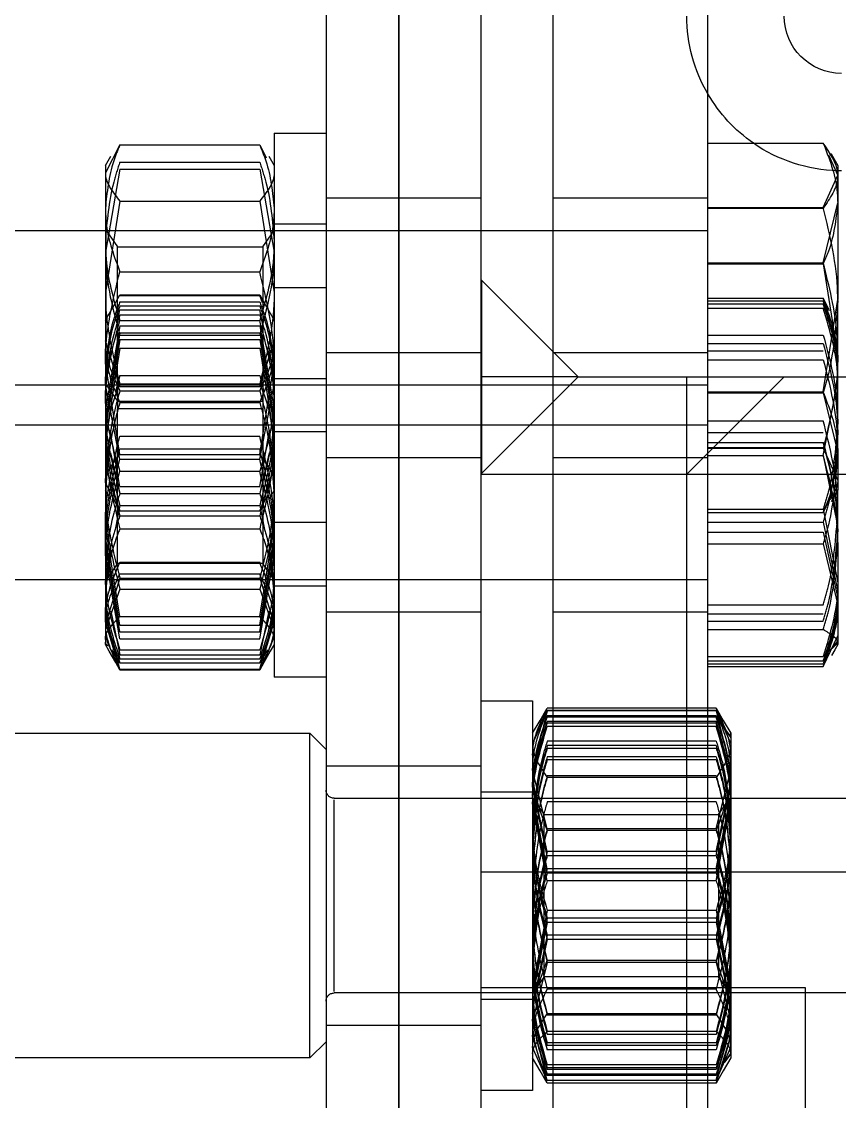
# Model space of a CAD drawing. Header units: metres. Extents: x 0 to 63075, y 0 to 44550.
# Drawn here: x 37290.65 to 37315.85, y 17460.07 to 17493.33 of the extents above; entities that cross this region are included whole.
import ezdxf

# ---------------------------------------------------------------- set-up
doc = ezdxf.new("R2010")
doc.units = ezdxf.units.M
doc.header["$LTSCALE"] = 75
doc.linetypes.add('HIDDEN2', pattern=[4.7625, 3.175, -1.5875])
for name, color, linetype in [('SDM', 7, 'Continuous'), ('SL4', 4, 'Continuous'), ('ST1', 7, 'HIDDEN2')]:
    doc.layers.add(name, color=color, linetype=linetype)

# ---------------------------------------------------------------- blocks, each defined once
blk = doc.blocks.new('A$C542b401d')
at = {"layer": 'SL4'}
for p, q in [((41.237, 1350), (41.237, 1594)), ((50.762, 1594), (50.762, 1350)), ((41.237, 1549.446), (37.684, 1549.446)), ((37.444, 1549.118), (37.237, 1548.76)), ((37.237, 1548.76), (37.237, 1548.458)), ((37.123, 1548.6), (37.237, 1548.601)), ((37.684, 1547.471), (37.237, 1548.458)), ((37.237, 1548.458), (37.237, 1544.628)), ((41.237, 1547.471), (37.684, 1547.471)), ((37.684, 1541.785), (37.237, 1544.628)), ((37.237, 1539.93), (37.237, 1544.628)), ((37.237, 1542.25), (20.135, 1542.25)), ((41.237, 1541.785), (37.684, 1541.785)), ((37.237, 1539.93), (37.237, 1538.76)), ((37.237, 1539.25), (31.135, 1539.25)), ((37.237, 1538.76), (37.444, 1538.402)), ((37.508, 1538.438), (37.684, 1538.074)), ((41.237, 1538.074), (37.684, 1538.074))]:
    blk.add_line(p, q, dxfattribs=at)
for radius, start, end in [(1.763, 270, 0), (4.762, 304.6736, 329.7735)]:
    blk.add_arc((37.123, 1553.362), radius, start, end, dxfattribs=at)
for points, knots in [([(37.237, 1548.458), (37.238, 1548.482), (37.244, 1548.815), (37.472, 1549.142), (37.684, 1549.446)], [0, 0, 0, 0, 0.070201, 1, 1, 1, 1]), ([(37.237, 1544.628), (37.238, 1544.696), (37.244, 1545.656), (37.472, 1546.596), (37.684, 1547.471)], [0, 0, 0, 0, 0.070201, 1, 1, 1, 1]), ([(37.237, 1539.93), (37.242, 1540.075), (37.264, 1540.703), (37.501, 1541.315), (37.684, 1541.785)], [0, 0, 0, 0, 0.2318493, 1, 1, 1, 1]), ([(37.684, 1538.074), (37.628, 1538.202), (37.365, 1538.806), (37.294, 1539.434), (37.237, 1539.93)], [0, 0, 0, 0, 0.2110008, 1, 1, 1, 1])]:
    blk.add_open_spline(points, degree=3, knots=knots, dxfattribs=at)
at = {"layer": 'ST1'}
for p, q in [((46, 1350), (46, 1594)), ((50.762, 1350), (50.762, 1594)), ((48.235, 1584.475), (48.235, 1362.762)), ((52.997, 1584.475), (52.997, 1362.762)), ((54.597, 1549.76), (52.997, 1549.76)), ((54.597, 1549.76), (54.597, 1537.76)), ((41.237, 1549.451), (37.684, 1549.451)), ((55.044, 1549.395), (54.841, 1549.001)), ((59.351, 1549.395), (55.044, 1549.395)), ((59.351, 1549.395), (59.797, 1548.53)), ((37.524, 1549.092), (37.237, 1548.45)), ((37.453, 1549.133), (37.444, 1549.118)), ((54.763, 1549.046), (54.597, 1548.76)), ((59.351, 1548.868), (55.044, 1548.868)), ((59.797, 1548.76), (59.632, 1549.046)), ((59.768, 1548.764), (59.797, 1548.756)), ((59.797, 1548.76), (59.797, 1548.756)), ((59.797, 1548.76), (59.797, 1548.53)), ((55.044, 1548.644), (54.597, 1546.09)), ((59.351, 1548.644), (55.044, 1548.644)), ((59.351, 1548.644), (59.797, 1546.09)), ((59.797, 1548.53), (59.797, 1544.848)), ((46, 1547.76), (41.237, 1547.76)), ((52.997, 1547.76), (48.235, 1547.76)), ((37.684, 1545.763), (37.237, 1547.607)), ((41.237, 1547.448), (37.684, 1547.448)), ((55.044, 1547.666), (54.597, 1544.848)), ((59.351, 1547.666), (55.044, 1547.666)), ((59.351, 1547.666), (59.797, 1544.848)), ((65.683, 1546.76), (41.237, 1546.76)), ((54.597, 1546.96), (52.997, 1546.96)), ((54.948, 1546.26), (54.597, 1546.76)), ((59.772, 1546.76), (59.422, 1546.26)), ((59.772, 1540.76), (59.772, 1546.76)), ((59.797, 1546.76), (59.772, 1546.76)), ((54.948, 1546.26), (54.948, 1541.26)), ((59.422, 1546.26), (54.948, 1546.26)), ((59.422, 1541.919), (59.422, 1546.26)), ((41.237, 1545.763), (37.684, 1545.763)), ((37.684, 1545.735), (37.237, 1542.892)), ((41.237, 1545.735), (37.684, 1545.735)), ((59.351, 1545.489), (55.044, 1545.489)), ((48.235, 1545.25), (45.235, 1542.25)), ((48.205, 1545.22), (45.235, 1542.25)), ((48.205, 1539.28), (48.205, 1545.22)), ((54.597, 1545), (52.997, 1545)), ((55.044, 1544.774), (54.917, 1544.553)), ((54.957, 1544.529), (55.044, 1544.754)), ((59.351, 1544.773), (55.044, 1544.773)), ((59.351, 1544.754), (55.044, 1544.754)), ((59.478, 1544.553), (59.351, 1544.774)), ((59.797, 1544.848), (59.797, 1540.078)), ((37.684, 1544.67), (37.506, 1544.293)), ((41.237, 1544.67), (37.684, 1544.67)), ((41.237, 1544.589), (37.684, 1544.589)), ((41.237, 1544.498), (37.684, 1544.498)), ((54.917, 1544.553), (54.597, 1544)), ((59.351, 1544.558), (55.044, 1544.558)), ((59.351, 1544.435), (55.044, 1544.435)), ((59.797, 1544), (59.478, 1544.553)), ((41.237, 1544.361), (37.684, 1544.361)), ((54.948, 1543.852), (55.044, 1544.317)), ((59.351, 1544.317), (55.044, 1544.317)), ((59.351, 1544.162), (55.044, 1544.162)), ((59.447, 1543.852), (59.351, 1544.317)), ((54.597, 1543.962), (54.633, 1544.059)), ((55.044, 1543.82), (54.597, 1541.239)), ((59.351, 1543.984), (55.044, 1543.984)), ((59.351, 1543.82), (55.044, 1543.82)), ((59.351, 1543.82), (59.797, 1541.239)), ((41.237, 1543.536), (37.684, 1543.536)), ((55.044, 1543.607), (54.597, 1540.949)), ((59.351, 1543.607), (55.044, 1543.607)), ((59.351, 1543.536), (55.044, 1543.536)), ((59.351, 1543.607), (59.797, 1540.949)), ((41.237, 1543.275), (37.684, 1543.275)), ((55.044, 1543.404), (54.597, 1540.687)), ((55.044, 1541.951), (54.597, 1543.362)), ((55.044, 1543.131), (54.597, 1540.352)), ((59.351, 1543.404), (55.044, 1543.404)), ((59.351, 1543.131), (55.044, 1543.131)), ((59.351, 1543.404), (59.797, 1540.687)), ((59.351, 1541.951), (59.797, 1543.362)), ((59.351, 1543.131), (59.797, 1540.352)), ((41.237, 1543.049), (37.684, 1543.049)), ((41.237, 1542.778), (37.684, 1542.778)), ((46, 1543), (41.237, 1543)), ((52.997, 1543), (48.235, 1543)), ((55.044, 1539.854), (54.597, 1542.672)), ((59.351, 1539.854), (59.797, 1542.672)), ((45.235, 1542.25), (37.237, 1542.25)), ((37.684, 1539.825), (37.237, 1542.093)), ((41.885, 1542.25), (38.885, 1542.25)), ((38.885, 1542.25), (41.885, 1539.25)), ((41.885, 1539.25), (41.885, 1542.25)), ((45.235, 1542.25), (41.885, 1542.25)), ((41.885, 1441.75), (41.885, 1542.25)), ((45.235, 1542.25), (48.205, 1539.28)), ((45.235, 1542.25), (48.235, 1539.25)), ((45.235, 1542.25), (48.235, 1542.25)), ((54.597, 1542.2), (52.997, 1542.2)), ((55.044, 1542.292), (54.912, 1541.786)), ((59.351, 1542.292), (55.044, 1542.292)), ((59.351, 1542.292), (59.483, 1541.786)), ((37.684, 1541.757), (37.237, 1539.913)), ((41.237, 1541.757), (37.684, 1541.757)), ((65.683, 1542), (41.237, 1542)), ((55.044, 1539.709), (54.597, 1542.013)), ((59.351, 1542.031), (55.044, 1542.031)), ((59.351, 1541.951), (55.044, 1541.951)), ((59.351, 1541.822), (55.044, 1541.822)), ((59.351, 1539.709), (59.797, 1542.013)), ((59.772, 1542), (59.422, 1541.5)), ((59.422, 1541.919), (59.422, 1541.26)), ((59.797, 1542), (59.772, 1542)), ((59.422, 1541.5), (54.948, 1541.5)), ((59.351, 1541.462), (55.044, 1541.462)), ((54.597, 1541.094), (54.622, 1540.639)), ((54.948, 1541.26), (54.948, 1536.5)), ((54.948, 1541.26), (59.422, 1541.26)), ((59.422, 1537.254), (59.422, 1541.26)), ((59.797, 1541.094), (59.773, 1540.639)), ((41.237, 1540.891), (37.684, 1540.891)), ((41.237, 1540.76), (65.683, 1540.76)), ((59.772, 1536), (59.772, 1540.76)), ((59.772, 1540.76), (59.797, 1540.76)), ((41.237, 1540.539), (37.684, 1540.539)), ((52.997, 1540.56), (54.597, 1540.56)), ((55.044, 1538.876), (54.741, 1540.611)), ((59.351, 1540.427), (55.044, 1540.427)), ((59.351, 1538.876), (59.654, 1540.611)), ((41.237, 1540.224), (37.684, 1540.224)), ((37.684, 1540.049), (37.237, 1539.062)), ((37.684, 1539.825), (37.264, 1537.774)), ((41.237, 1540.072), (37.684, 1540.072)), ((41.237, 1540.049), (37.684, 1540.049)), ((41.237, 1539.825), (37.684, 1539.825)), ((41.237, 1539.76), (46, 1539.76)), ((48.235, 1539.76), (52.997, 1539.76)), ((54.752, 1539.914), (55.044, 1538.652)), ((59.351, 1540.031), (55.044, 1540.031)), ((59.351, 1539.854), (55.044, 1539.854)), ((59.643, 1539.914), (59.351, 1538.652)), ((59.797, 1540.078), (59.797, 1538.76)), ((59.351, 1539.709), (55.044, 1539.709)), ((48.235, 1539.25), (37.237, 1539.25)), ((54.597, 1539.415), (54.619, 1538.934)), ((59.351, 1539.342), (55.044, 1539.342)), ((59.797, 1539.415), (59.776, 1538.949)), ((37.237, 1537.144), (37.237, 1538.76)), ((54.597, 1538.76), (54.763, 1538.474)), ((59.351, 1538.876), (55.044, 1538.876)), ((59.351, 1538.125), (59.797, 1538.99)), ((59.632, 1538.474), (59.797, 1538.76)), ((59.797, 1538.76), (59.797, 1535.507)), ((55.044, 1538.125), (54.841, 1538.519)), ((59.351, 1538.658), (55.044, 1538.658)), ((59.351, 1538.652), (55.044, 1538.652)), ((37.684, 1538.175), (37.237, 1535.907)), ((41.237, 1538.175), (37.684, 1538.175)), ((55.044, 1538.291), (54.899, 1537.543)), ((59.351, 1538.291), (55.044, 1538.291)), ((59.351, 1538.125), (55.044, 1538.125)), ((59.351, 1538.291), (59.496, 1537.543)), ((37.684, 1537.776), (37.237, 1535.639)), ((41.237, 1538.069), (37.684, 1538.069)), ((41.237, 1537.776), (37.684, 1537.776)), ((52.997, 1537.76), (54.597, 1537.76)), ((54.597, 1537.76), (54.597, 1533)), ((59.351, 1537.969), (55.044, 1537.969)), ((37.684, 1537.461), (37.237, 1535.436)), ((41.237, 1537.461), (37.684, 1537.461)), ((55.044, 1534.869), (54.597, 1537.648)), ((59.351, 1537.573), (55.044, 1537.573)), ((59.351, 1534.869), (59.797, 1537.648)), ((37.237, 1537.144), (37.237, 1534.051)), ((37.684, 1537.109), (37.237, 1535.219)), ((41.237, 1537.109), (37.684, 1537.109)), ((55.044, 1534.596), (54.597, 1537.313)), ((59.351, 1534.596), (59.797, 1537.313)), ((59.422, 1536.5), (59.422, 1537.254)), ((55.044, 1534.393), (54.597, 1537.051)), ((54.775, 1536.903), (54.597, 1535.987)), ((55.044, 1534.18), (54.597, 1536.761)), ((59.351, 1534.393), (59.797, 1537.051)), ((59.351, 1534.18), (59.797, 1536.761)), ((59.62, 1536.903), (59.797, 1535.987)), ((54.597, 1536), (54.948, 1536.5)), ((54.948, 1536.5), (59.422, 1536.5)), ((59.351, 1536.538), (55.044, 1536.538)), ((59.422, 1536.5), (59.772, 1536)), ((59.351, 1536.178), (55.044, 1536.178)), ((41.237, 1536), (65.683, 1536)), ((52.997, 1535.8), (54.597, 1535.8)), ((55.044, 1536.049), (54.597, 1534.638)), ((59.351, 1536.049), (55.044, 1536.049)), ((59.351, 1536.049), (59.797, 1534.638)), ((59.772, 1536), (59.797, 1536)), ((55.044, 1535.708), (54.597, 1534.477)), ((59.351, 1535.708), (55.044, 1535.708)), ((59.351, 1535.708), (59.797, 1534.477)), ((59.797, 1535.507), (59.797, 1534)), ((41.237, 1535.222), (37.684, 1535.222)), ((41.237, 1534.951), (37.684, 1534.951)), ((41.237, 1535), (46, 1535)), ((48.235, 1535), (52.997, 1535)), ((55.044, 1533.246), (54.597, 1534.892)), ((54.764, 1535.032), (55.044, 1533.683)), ((59.351, 1534.869), (55.044, 1534.869)), ((59.631, 1535.032), (59.351, 1533.683)), ((59.351, 1533.246), (59.797, 1534.892)), ((41.237, 1534.725), (37.684, 1534.725)), ((41.237, 1534.464), (37.684, 1534.464)), ((55.044, 1533.227), (54.597, 1534.702)), ((59.351, 1534.596), (55.044, 1534.596)), ((59.351, 1533.227), (59.797, 1534.702)), ((37.684, 1533.33), (37.237, 1534.276)), ((37.405, 1533.884), (37.237, 1534.114)), ((59.351, 1534.393), (55.044, 1534.393)), ((59.351, 1534.18), (55.044, 1534.18)), ((37.237, 1534.051), (37.237, 1534)), ((37.684, 1533.639), (37.237, 1534.051)), ((37.237, 1534), (37.329, 1533.841)), ((37.329, 1533.841), (37.432, 1533.664)), ((54.597, 1534), (54.716, 1533.795)), ((54.716, 1533.795), (54.917, 1533.447)), ((55.044, 1533.442), (54.795, 1533.84)), ((59.351, 1533.838), (55.044, 1533.838)), ((59.351, 1533.442), (59.6, 1533.84)), ((59.478, 1533.447), (59.679, 1533.795)), ((59.679, 1533.795), (59.797, 1534)), ((59.724, 1533.963), (59.797, 1534.038)), ((59.797, 1534), (59.797, 1534.08)), ((59.797, 1534.009), (59.797, 1534.038)), ((59.797, 1534), (59.797, 1534.009)), ((37.684, 1533.502), (37.611, 1533.602)), ((41.237, 1533.639), (37.684, 1533.639)), ((41.237, 1533.502), (37.684, 1533.502)), ((54.917, 1533.447), (55.044, 1533.226)), ((59.351, 1533.683), (55.044, 1533.683)), ((59.351, 1533.565), (55.044, 1533.565)), ((59.351, 1533.442), (55.044, 1533.442)), ((59.351, 1533.226), (59.478, 1533.447)), ((41.237, 1533.411), (37.684, 1533.411)), ((41.237, 1533.33), (37.684, 1533.33)), ((59.351, 1533.246), (55.044, 1533.246)), ((59.351, 1533.227), (55.044, 1533.227)), ((52.997, 1533), (54.597, 1533)), ((46.635, 1532.27), (46.635, 1525.319)), ((48.235, 1532.27), (46.635, 1532.27)), ((40.982, 1531.97), (40.535, 1530.942)), ((40.982, 1531.961), (40.535, 1530.117)), ((40.982, 1532.044), (40.762, 1531.663)), ((40.982, 1532.044), (46.188, 1532.044)), ((40.982, 1531.97), (46.188, 1531.97)), ((40.982, 1531.961), (46.188, 1531.961)), ((40.982, 1531.808), (46.188, 1531.808)), ((40.982, 1531.768), (46.188, 1531.768)), ((46.408, 1531.663), (46.188, 1532.044)), ((46.188, 1531.97), (46.635, 1530.942)), ((46.188, 1531.961), (46.635, 1530.117)), ((40.762, 1531.663), (40.535, 1531.27)), ((40.982, 1531.631), (46.188, 1531.631)), ((40.982, 1531.579), (46.188, 1531.579)), ((40.982, 1531.483), (46.188, 1531.483)), ((46.635, 1531.27), (46.408, 1531.663)), ((40.721, 1531.413), (40.535, 1531.131)), ((40.702, 1531.386), (40.535, 1531.156)), ((40.535, 1531.219), (40.535, 1531.27)), ((40.535, 1531.27), (40.535, 1530.149)), ((53.5, 1531.27), (53, 1530.77)), ((53.5, 1521.27), (53.5, 1531.27)), ((67.75, 1531.27), (53.5, 1531.27)), ((40.982, 1531.026), (46.188, 1531.026)), ((40.982, 1530.889), (46.188, 1530.889)), ((40.982, 1530.806), (46.188, 1530.806)), ((53, 1530.77), (53, 1521.77)), ((40.982, 1530.545), (46.188, 1530.545)), ((40.982, 1530.454), (46.188, 1530.454)), ((40.982, 1528.327), (40.535, 1530.149)), ((40.535, 1530.149), (40.535, 1525.477)), ((46.188, 1528.327), (46.635, 1530.149)), ((52.997, 1530.27), (48.235, 1530.27)), ((40.982, 1529.958), (46.188, 1529.958)), ((40.982, 1529.913), (46.188, 1529.913)), ((40.982, 1527.624), (40.535, 1529.716)), ((40.982, 1527.494), (40.535, 1529.631)), ((46.188, 1527.624), (46.635, 1529.716)), ((46.188, 1527.494), (46.635, 1529.631)), ((48.235, 1529.47), (46.635, 1529.47)), ((52.75, 1529.27), (33.5, 1529.27)), ((40.982, 1527.095), (40.535, 1529.363)), ((40.982, 1526.961), (40.535, 1529.27)), ((40.56, 1529.27), (40.535, 1529.27)), ((40.982, 1526.727), (40.535, 1529.105)), ((40.56, 1529.27), (40.56, 1525.794)), ((40.911, 1528.77), (40.56, 1529.27)), ((40.982, 1529.157), (46.188, 1529.157)), ((46.188, 1527.095), (46.635, 1529.363)), ((46.188, 1526.961), (46.635, 1529.27)), ((46.188, 1526.727), (46.635, 1529.105)), ((46.635, 1529.27), (46.285, 1528.77)), ((52.75, 1523.316), (52.75, 1529.224)), ((40.911, 1528.77), (40.911, 1523.77)), ((46.285, 1528.77), (40.911, 1528.77)), ((46.285, 1525.874), (46.285, 1528.77)), ((40.982, 1528.327), (46.188, 1528.327)), ((40.982, 1528.273), (46.188, 1528.273)), ((40.982, 1527.624), (46.188, 1527.624)), ((40.982, 1527.494), (46.188, 1527.494)), ((48.235, 1527), (19.635, 1527)), ((40.982, 1527.095), (46.188, 1527.095)), ((40.982, 1526.961), (46.188, 1526.961)), ((40.982, 1526.727), (46.188, 1526.727)), ((40.982, 1525.813), (40.535, 1523.435)), ((40.56, 1525.794), (40.56, 1523.27)), ((40.982, 1525.813), (46.188, 1525.813)), ((46.188, 1525.813), (46.635, 1523.435)), ((46.285, 1523.77), (46.285, 1525.874)), ((40.982, 1525.579), (40.535, 1523.27)), ((40.535, 1525.477), (40.535, 1521.598)), ((40.982, 1525.445), (40.535, 1523.177)), ((40.982, 1525.579), (46.188, 1525.579)), ((40.982, 1525.445), (46.188, 1525.445)), ((46.188, 1525.579), (46.635, 1523.27)), ((46.188, 1525.445), (46.635, 1523.177)), ((46.635, 1525.319), (46.635, 1520.27)), ((40.982, 1525.046), (40.535, 1522.909)), ((40.982, 1524.916), (40.535, 1522.824)), ((40.982, 1525.046), (46.188, 1525.046)), ((40.982, 1524.916), (46.188, 1524.916)), ((46.188, 1525.046), (46.635, 1522.909)), ((46.188, 1524.916), (46.635, 1522.824)), ((40.982, 1524.213), (40.535, 1522.391)), ((40.982, 1524.267), (46.188, 1524.267)), ((40.982, 1524.213), (46.188, 1524.213)), ((46.188, 1524.213), (46.635, 1522.391)), ((40.56, 1523.27), (40.911, 1523.77)), ((40.911, 1523.77), (46.285, 1523.77)), ((46.285, 1523.77), (46.635, 1523.27)), ((33.5, 1523.27), (52.75, 1523.27)), ((48.235, 1523.44), (38.245, 1523.44)), ((38.245, 1523.44), (38.245, 1505.25)), ((40.535, 1523.27), (40.56, 1523.27)), ((40.982, 1523.383), (46.188, 1523.383)), ((46.635, 1523.07), (48.235, 1523.07)), ((40.982, 1522.627), (46.188, 1522.627)), ((40.982, 1522.582), (46.188, 1522.582)), ((40.982, 1520.579), (40.535, 1522.423)), ((46.188, 1520.579), (46.635, 1522.423)), ((48.235, 1522.27), (52.997, 1522.27)), ((40.982, 1520.496), (40.535, 1521.94)), ((40.982, 1522.086), (46.188, 1522.086)), ((40.982, 1521.995), (46.188, 1521.995)), ((46.188, 1520.496), (46.635, 1521.94)), ((40.982, 1520.57), (40.535, 1521.598)), ((40.535, 1521.598), (40.535, 1521.27)), ((40.982, 1521.734), (46.188, 1521.734)), ((40.982, 1521.651), (46.188, 1521.651)), ((40.982, 1521.514), (46.188, 1521.514)), ((46.188, 1520.57), (46.635, 1521.598)), ((53, 1521.77), (53.5, 1521.27)), ((40.721, 1521.127), (40.535, 1521.409)), ((40.702, 1521.154), (40.535, 1521.384)), ((40.535, 1521.321), (40.535, 1521.27)), ((40.535, 1521.27), (40.762, 1520.877)), ((46.408, 1520.877), (46.635, 1521.27)), ((53.5, 1521.27), (67.75, 1521.27)), ((40.762, 1520.877), (40.982, 1520.496)), ((40.982, 1521.057), (46.188, 1521.057)), ((40.982, 1520.961), (46.188, 1520.961)), ((40.982, 1520.909), (46.188, 1520.909)), ((46.188, 1520.496), (46.408, 1520.877)), ((40.982, 1520.772), (46.188, 1520.772)), ((40.982, 1520.732), (46.188, 1520.732)), ((40.982, 1520.579), (46.188, 1520.579)), ((40.982, 1520.57), (46.188, 1520.57)), ((40.982, 1520.496), (46.188, 1520.496)), ((46.635, 1520.27), (48.235, 1520.27))]:
    blk.add_line(p, q, dxfattribs=at)
for centre, radius, start, end in [((37.123, 1553.362), 4.763, 329.7735, 0), ((37.123, 1553.362), 4.763, 271.3837, 304.6736), ((52.75, 1529.52), 0.25, 270, 0), ((52.75, 1523.02), 0.25, 0, 90)]:
    blk.add_arc(centre, radius, start, end, dxfattribs=at)
for points, knots in [([(37.684, 1549.446), (37.501, 1548.976), (37.264, 1548.364), (37.242, 1547.736), (37.237, 1547.59)], [0, 0, 0, 0, 0.768151, 1, 1, 1, 1]), ([(55.044, 1549.395), (54.977, 1549.231), (54.715, 1548.595), (54.648, 1547.933), (54.597, 1547.442)], [0, 0, 0, 0, 0.257551, 1, 1, 1, 1]), ([(59.351, 1549.395), (59.418, 1549.231), (59.68, 1548.595), (59.747, 1547.933), (59.797, 1547.442)], [0, 0, 0, 0, 0.257551, 1, 1, 1, 1]), ([(55.044, 1548.868), (54.977, 1548.663), (54.715, 1547.867), (54.648, 1547.04), (54.597, 1546.426)], [0, 0, 0, 0, 0.257551, 1, 1, 1, 1]), ([(59.351, 1548.868), (59.418, 1548.663), (59.68, 1547.867), (59.747, 1547.04), (59.797, 1546.426)], [0, 0, 0, 0, 0.2575513, 1, 1, 1, 1]), ([(37.237, 1548.45), (37.238, 1548.426), (37.244, 1548.088), (37.472, 1547.756), (37.684, 1547.448)], [0, 0, 0, 0, 0.0702006, 1, 1, 1, 1]), ([(54.597, 1548.53), (54.598, 1548.51), (54.604, 1548.218), (54.832, 1547.932), (55.044, 1547.666)], [0, 0, 0, 0, 0.070201, 1, 1, 1, 1]), ([(59.797, 1548.53), (59.797, 1548.51), (59.791, 1548.218), (59.563, 1547.932), (59.351, 1547.666)], [0, 0, 0, 0, 0.070201, 1, 1, 1, 1]), ([(37.237, 1547.59), (37.294, 1547.095), (37.365, 1546.466), (37.628, 1545.862), (37.684, 1545.735)], [0, 0, 0, 0, 0.7889992, 1, 1, 1, 1]), ([(54.597, 1547.442), (54.604, 1547.265), (54.629, 1546.604), (54.869, 1545.96), (55.044, 1545.489)], [0, 0, 0, 0, 0.268634, 1, 1, 1, 1]), ([(59.797, 1547.442), (59.791, 1547.265), (59.766, 1546.604), (59.526, 1545.96), (59.351, 1545.489)], [0, 0, 0, 0, 0.268634, 1, 1, 1, 1]), ([(54.597, 1546.426), (54.604, 1546.204), (54.629, 1545.378), (54.869, 1544.573), (55.044, 1543.984)], [0, 0, 0, 0, 0.268634, 1, 1, 1, 1]), ([(59.797, 1546.426), (59.791, 1546.204), (59.766, 1545.378), (59.526, 1544.573), (59.351, 1543.984)], [0, 0, 0, 0, 0.2686336, 1, 1, 1, 1]), ([(54.597, 1546.09), (54.598, 1546.029), (54.604, 1545.167), (54.832, 1544.322), (55.044, 1543.536)], [0, 0, 0, 0, 0.070201, 1, 1, 1, 1]), ([(59.797, 1546.09), (59.797, 1546.029), (59.791, 1545.167), (59.563, 1544.322), (59.351, 1543.536)], [0, 0, 0, 0, 0.070201, 1, 1, 1, 1]), ([(37.237, 1542.917), (37.242, 1543.141), (37.264, 1544.103), (37.501, 1545.042), (37.684, 1545.763)], [0, 0, 0, 0, 0.231849, 1, 1, 1, 1]), ([(54.597, 1542.672), (54.598, 1542.739), (54.604, 1543.69), (54.832, 1544.622), (55.044, 1545.489)], [0, 0, 0, 0, 0.070201, 1, 1, 1, 1]), ([(59.797, 1542.672), (59.797, 1542.739), (59.791, 1543.69), (59.563, 1544.622), (59.351, 1545.489)], [0, 0, 0, 0, 0.0702006, 1, 1, 1, 1]), ([(54.597, 1544.848), (54.598, 1544.781), (54.604, 1543.83), (54.832, 1542.898), (55.044, 1542.031)], [0, 0, 0, 0, 0.070201, 1, 1, 1, 1]), ([(59.797, 1544.848), (59.797, 1544.781), (59.791, 1543.83), (59.563, 1542.898), (59.351, 1542.031)], [0, 0, 0, 0, 0.070201, 1, 1, 1, 1]), ([(37.237, 1542.781), (37.238, 1542.825), (37.244, 1543.463), (37.472, 1544.088), (37.684, 1544.67)], [0, 0, 0, 0, 0.070201, 1, 1, 1, 1]), ([(37.237, 1544.603), (37.294, 1543.843), (37.365, 1542.879), (37.628, 1541.953), (37.684, 1541.757)], [0, 0, 0, 0, 0.788999, 1, 1, 1, 1]), ([(37.237, 1542.564), (37.238, 1542.612), (37.244, 1543.296), (37.472, 1543.966), (37.684, 1544.589)], [0, 0, 0, 0, 0.070201, 1, 1, 1, 1]), ([(37.237, 1542.361), (37.238, 1542.412), (37.244, 1543.133), (37.472, 1543.841), (37.684, 1544.498)], [0, 0, 0, 0, 0.0702006, 1, 1, 1, 1]), ([(55.044, 1544.558), (54.977, 1544.385), (54.715, 1543.712), (54.648, 1543.012), (54.597, 1542.493)], [0, 0, 0, 0, 0.2575513, 1, 1, 1, 1]), ([(55.044, 1544.435), (54.977, 1544.25), (54.715, 1543.532), (54.648, 1542.787), (54.597, 1542.233)], [0, 0, 0, 0, 0.257551, 1, 1, 1, 1]), ([(59.351, 1544.558), (59.418, 1544.385), (59.68, 1543.712), (59.747, 1543.012), (59.797, 1542.493)], [0, 0, 0, 0, 0.2575513, 1, 1, 1, 1]), ([(59.351, 1544.435), (59.418, 1544.25), (59.68, 1543.532), (59.747, 1542.787), (59.797, 1542.233)], [0, 0, 0, 0, 0.257551, 1, 1, 1, 1]), ([(37.237, 1542.093), (37.238, 1542.147), (37.244, 1542.913), (37.472, 1543.663), (37.684, 1544.361)], [0, 0, 0, 0, 0.0702006, 1, 1, 1, 1]), ([(55.044, 1544.162), (54.977, 1543.96), (54.715, 1543.174), (54.648, 1542.358), (54.597, 1541.752)], [0, 0, 0, 0, 0.257551, 1, 1, 1, 1]), ([(59.351, 1544.162), (59.418, 1543.96), (59.68, 1543.174), (59.747, 1542.358), (59.797, 1541.752)], [0, 0, 0, 0, 0.257551, 1, 1, 1, 1]), ([(54.597, 1541.43), (54.598, 1541.491), (54.604, 1542.353), (54.832, 1543.198), (55.044, 1543.984)], [0, 0, 0, 0, 0.070201, 1, 1, 1, 1]), ([(59.797, 1541.43), (59.797, 1541.491), (59.791, 1542.353), (59.563, 1543.198), (59.351, 1543.984)], [0, 0, 0, 0, 0.0702006, 1, 1, 1, 1]), ([(37.684, 1543.536), (37.501, 1542.857), (37.264, 1541.973), (37.242, 1541.066), (37.237, 1540.856)], [0, 0, 0, 0, 0.768151, 1, 1, 1, 1]), ([(37.684, 1543.275), (37.501, 1542.578), (37.264, 1541.671), (37.242, 1540.741), (37.237, 1540.525)], [0, 0, 0, 0, 0.768151, 1, 1, 1, 1]), ([(54.597, 1543.298), (54.598, 1543.263), (54.604, 1542.764), (54.832, 1542.276), (55.044, 1541.822)], [0, 0, 0, 0, 0.070201, 1, 1, 1, 1]), ([(54.597, 1543.108), (54.598, 1543.069), (54.604, 1542.513), (54.832, 1541.968), (55.044, 1541.462)], [0, 0, 0, 0, 0.070201, 1, 1, 1, 1]), ([(54.597, 1542.013), (54.598, 1542.068), (54.598, 1542.426), (54.7, 1542.778), (54.787, 1543.076)], [0, 0, 0, 0, 0.152326, 1, 1, 1, 1]), ([(59.797, 1543.298), (59.797, 1543.263), (59.791, 1542.764), (59.563, 1542.276), (59.351, 1541.822)], [0, 0, 0, 0, 0.0702006, 1, 1, 1, 1]), ([(59.797, 1543.108), (59.797, 1543.069), (59.791, 1542.513), (59.563, 1541.968), (59.351, 1541.462)], [0, 0, 0, 0, 0.070201, 1, 1, 1, 1]), ([(59.797, 1542.013), (59.797, 1542.068), (59.797, 1542.426), (59.695, 1542.778), (59.608, 1543.076)], [0, 0, 0, 0, 0.152326, 1, 1, 1, 1]), ([(37.237, 1542.892), (37.238, 1542.824), (37.244, 1541.864), (37.472, 1540.924), (37.684, 1540.049)], [0, 0, 0, 0, 0.070201, 1, 1, 1, 1]), ([(37.684, 1542.778), (37.501, 1542.06), (37.264, 1541.125), (37.242, 1540.166), (37.237, 1539.944)], [0, 0, 0, 0, 0.768151, 1, 1, 1, 1]), ([(55.044, 1542.031), (54.977, 1541.867), (54.715, 1541.23), (54.648, 1540.569), (54.597, 1540.078)], [0, 0, 0, 0, 0.257551, 1, 1, 1, 1]), ([(55.044, 1541.822), (54.977, 1541.58), (54.715, 1540.639), (54.648, 1539.662), (54.597, 1538.936)], [0, 0, 0, 0, 0.2575513, 1, 1, 1, 1]), ([(54.597, 1541.752), (54.604, 1541.533), (54.629, 1540.718), (54.869, 1539.923), (55.044, 1539.342)], [0, 0, 0, 0, 0.268634, 1, 1, 1, 1]), ([(59.351, 1542.031), (59.418, 1541.867), (59.68, 1541.23), (59.747, 1540.569), (59.797, 1540.078)], [0, 0, 0, 0, 0.257551, 1, 1, 1, 1]), ([(59.351, 1541.822), (59.418, 1541.58), (59.68, 1540.639), (59.747, 1539.662), (59.797, 1538.936)], [0, 0, 0, 0, 0.257551, 1, 1, 1, 1]), ([(59.797, 1541.752), (59.791, 1541.533), (59.766, 1540.718), (59.526, 1539.923), (59.351, 1539.342)], [0, 0, 0, 0, 0.268634, 1, 1, 1, 1]), ([(55.044, 1541.462), (54.977, 1541.22), (54.715, 1540.283), (54.648, 1539.308), (54.597, 1538.585)], [0, 0, 0, 0, 0.2575513, 1, 1, 1, 1]), ([(59.351, 1541.462), (59.418, 1541.22), (59.68, 1540.283), (59.747, 1539.308), (59.797, 1538.585)], [0, 0, 0, 0, 0.2575513, 1, 1, 1, 1]), ([(54.597, 1541.239), (54.598, 1541.178), (54.604, 1540.306), (54.832, 1539.452), (55.044, 1538.658)], [0, 0, 0, 0, 0.070201, 1, 1, 1, 1]), ([(59.797, 1541.239), (59.797, 1541.178), (59.791, 1540.306), (59.563, 1539.452), (59.351, 1538.658)], [0, 0, 0, 0, 0.070201, 1, 1, 1, 1]), ([(37.237, 1538.056), (37.242, 1538.279), (37.264, 1539.238), (37.501, 1540.173), (37.684, 1540.891)], [0, 0, 0, 0, 0.231849, 1, 1, 1, 1]), ([(37.237, 1540.856), (37.294, 1540.14), (37.365, 1539.232), (37.628, 1538.359), (37.684, 1538.175)], [0, 0, 0, 0, 0.7889992, 1, 1, 1, 1]), ([(54.597, 1540.949), (54.598, 1540.886), (54.604, 1539.988), (54.832, 1539.109), (55.044, 1538.291)], [0, 0, 0, 0, 0.070201, 1, 1, 1, 1]), ([(59.797, 1540.949), (59.797, 1540.886), (59.791, 1539.988), (59.563, 1539.109), (59.351, 1538.291)], [0, 0, 0, 0, 0.070201, 1, 1, 1, 1]), ([(37.237, 1540.525), (37.294, 1539.791), (37.365, 1538.86), (37.628, 1537.965), (37.684, 1537.776)], [0, 0, 0, 0, 0.788999, 1, 1, 1, 1]), ([(54.597, 1540.687), (54.598, 1540.622), (54.604, 1539.705), (54.832, 1538.805), (55.044, 1537.969)], [0, 0, 0, 0, 0.070201, 1, 1, 1, 1]), ([(54.597, 1537.648), (54.598, 1537.714), (54.604, 1538.652), (54.832, 1539.572), (55.044, 1540.427)], [0, 0, 0, 0, 0.070201, 1, 1, 1, 1]), ([(59.797, 1540.687), (59.797, 1540.622), (59.791, 1539.705), (59.563, 1538.805), (59.351, 1537.969)], [0, 0, 0, 0, 0.070201, 1, 1, 1, 1]), ([(59.797, 1537.648), (59.797, 1537.714), (59.791, 1538.652), (59.563, 1539.572), (59.351, 1540.427)], [0, 0, 0, 0, 0.070201, 1, 1, 1, 1]), ([(37.684, 1540.224), (37.501, 1539.527), (37.264, 1538.62), (37.242, 1537.69), (37.237, 1537.475)], [0, 0, 0, 0, 0.7681507, 1, 1, 1, 1]), ([(37.237, 1537.475), (37.242, 1537.69), (37.264, 1538.62), (37.501, 1539.527), (37.684, 1540.224)], [0, 0, 0, 0, 0.231849, 1, 1, 1, 1]), ([(54.597, 1540.352), (54.598, 1540.286), (54.604, 1539.348), (54.832, 1538.428), (55.044, 1537.573)], [0, 0, 0, 0, 0.070201, 1, 1, 1, 1]), ([(59.797, 1540.352), (59.797, 1540.286), (59.791, 1539.348), (59.563, 1538.428), (59.351, 1537.573)], [0, 0, 0, 0, 0.070201, 1, 1, 1, 1]), ([(37.237, 1539.944), (37.294, 1539.186), (37.365, 1538.226), (37.628, 1537.303), (37.684, 1537.109)], [0, 0, 0, 0, 0.788999, 1, 1, 1, 1]), ([(37.237, 1537.144), (37.242, 1537.355), (37.264, 1538.262), (37.501, 1539.146), (37.684, 1539.825)], [0, 0, 0, 0, 0.231849, 1, 1, 1, 1]), ([(54.597, 1540.078), (54.604, 1539.9), (54.629, 1539.239), (54.869, 1538.596), (55.044, 1538.125)], [0, 0, 0, 0, 0.268634, 1, 1, 1, 1]), ([(54.597, 1537.313), (54.598, 1537.378), (54.604, 1538.295), (54.832, 1539.195), (55.044, 1540.031)], [0, 0, 0, 0, 0.070201, 1, 1, 1, 1]), ([(54.597, 1538.99), (54.598, 1539.01), (54.604, 1539.302), (54.832, 1539.588), (55.044, 1539.854)], [0, 0, 0, 0, 0.070201, 1, 1, 1, 1]), ([(59.797, 1540.078), (59.791, 1539.9), (59.766, 1539.239), (59.526, 1538.596), (59.351, 1538.125)], [0, 0, 0, 0, 0.2686336, 1, 1, 1, 1]), ([(59.797, 1537.313), (59.797, 1537.378), (59.791, 1538.295), (59.563, 1539.195), (59.351, 1540.031)], [0, 0, 0, 0, 0.070201, 1, 1, 1, 1]), ([(59.797, 1538.99), (59.797, 1539.01), (59.791, 1539.302), (59.563, 1539.588), (59.351, 1539.854)], [0, 0, 0, 0, 0.0702006, 1, 1, 1, 1]), ([(54.597, 1537.051), (54.598, 1537.114), (54.604, 1538.012), (54.832, 1538.891), (55.044, 1539.709)], [0, 0, 0, 0, 0.070201, 1, 1, 1, 1]), ([(59.797, 1537.051), (59.797, 1537.114), (59.791, 1538.012), (59.563, 1538.891), (59.351, 1539.709)], [0, 0, 0, 0, 0.0702006, 1, 1, 1, 1]), ([(54.597, 1536.761), (54.598, 1536.822), (54.604, 1537.694), (54.832, 1538.548), (55.044, 1539.342)], [0, 0, 0, 0, 0.070201, 1, 1, 1, 1]), ([(59.797, 1536.761), (59.797, 1536.822), (59.791, 1537.694), (59.563, 1538.548), (59.351, 1539.342)], [0, 0, 0, 0, 0.070201, 1, 1, 1, 1]), ([(37.237, 1539.062), (37.238, 1539.038), (37.24, 1538.828), (37.382, 1538.622), (37.508, 1538.438)], [0, 0, 0, 0, 0.111278, 1, 1, 1, 1]), ([(54.597, 1538.936), (54.604, 1538.673), (54.629, 1537.696), (54.869, 1536.745), (55.044, 1536.049)], [0, 0, 0, 0, 0.268634, 1, 1, 1, 1]), ([(59.797, 1538.936), (59.791, 1538.673), (59.766, 1537.696), (59.526, 1536.745), (59.351, 1536.049)], [0, 0, 0, 0, 0.268634, 1, 1, 1, 1]), ([(54.597, 1538.585), (54.604, 1538.324), (54.629, 1537.35), (54.869, 1536.402), (55.044, 1535.708)], [0, 0, 0, 0, 0.268634, 1, 1, 1, 1]), ([(55.044, 1538.658), (54.977, 1538.455), (54.715, 1537.67), (54.648, 1536.854), (54.597, 1536.248)], [0, 0, 0, 0, 0.257551, 1, 1, 1, 1]), ([(59.351, 1538.658), (59.418, 1538.455), (59.68, 1537.67), (59.747, 1536.854), (59.797, 1536.248)], [0, 0, 0, 0, 0.257551, 1, 1, 1, 1]), ([(59.797, 1538.585), (59.791, 1538.324), (59.766, 1537.35), (59.526, 1536.402), (59.351, 1535.708)], [0, 0, 0, 0, 0.268634, 1, 1, 1, 1]), ([(37.684, 1535.222), (37.628, 1535.416), (37.365, 1536.339), (37.294, 1537.299), (37.237, 1538.056)], [0, 0, 0, 0, 0.211001, 1, 1, 1, 1]), ([(55.044, 1537.969), (54.977, 1537.784), (54.715, 1537.066), (54.648, 1536.321), (54.597, 1535.767)], [0, 0, 0, 0, 0.257551, 1, 1, 1, 1]), ([(59.351, 1537.969), (59.418, 1537.784), (59.68, 1537.066), (59.747, 1536.321), (59.797, 1535.767)], [0, 0, 0, 0, 0.257551, 1, 1, 1, 1]), ([(37.684, 1534.725), (37.628, 1534.914), (37.365, 1535.809), (37.294, 1536.74), (37.237, 1537.475)], [0, 0, 0, 0, 0.211001, 1, 1, 1, 1]), ([(55.044, 1537.573), (54.977, 1537.4), (54.715, 1536.726), (54.648, 1536.027), (54.597, 1535.507)], [0, 0, 0, 0, 0.2575513, 1, 1, 1, 1]), ([(59.351, 1537.573), (59.418, 1537.4), (59.68, 1536.726), (59.747, 1536.027), (59.797, 1535.507)], [0, 0, 0, 0, 0.257551, 1, 1, 1, 1]), ([(37.684, 1534.464), (37.628, 1534.648), (37.365, 1535.521), (37.294, 1536.428), (37.237, 1537.144)], [0, 0, 0, 0, 0.211001, 1, 1, 1, 1]), ([(54.597, 1534.892), (54.598, 1534.931), (54.604, 1535.487), (54.832, 1536.032), (55.044, 1536.538)], [0, 0, 0, 0, 0.070201, 1, 1, 1, 1]), ([(59.797, 1534.892), (59.797, 1534.931), (59.791, 1535.487), (59.563, 1536.032), (59.351, 1536.538)], [0, 0, 0, 0, 0.070201, 1, 1, 1, 1]), ([(54.597, 1534.702), (54.598, 1534.737), (54.604, 1535.236), (54.832, 1535.724), (55.044, 1536.178)], [0, 0, 0, 0, 0.070201, 1, 1, 1, 1]), ([(54.597, 1536.248), (54.604, 1536.028), (54.629, 1535.213), (54.869, 1534.418), (55.044, 1533.838)], [0, 0, 0, 0, 0.268634, 1, 1, 1, 1]), ([(59.797, 1536.248), (59.791, 1536.028), (59.766, 1535.213), (59.526, 1534.418), (59.351, 1533.838)], [0, 0, 0, 0, 0.268634, 1, 1, 1, 1]), ([(59.797, 1534.702), (59.797, 1534.737), (59.791, 1535.236), (59.563, 1535.724), (59.351, 1536.178)], [0, 0, 0, 0, 0.0702006, 1, 1, 1, 1]), ([(37.237, 1535.907), (37.238, 1535.853), (37.244, 1535.087), (37.472, 1534.337), (37.684, 1533.639)], [0, 0, 0, 0, 0.070201, 1, 1, 1, 1]), ([(54.597, 1535.987), (54.595, 1535.932), (54.592, 1535.832), (54.616, 1535.734), (54.628, 1535.69)], [0, 0, 0, 0, 0.547668, 1, 1, 1, 1]), ([(54.597, 1535.767), (54.604, 1535.567), (54.629, 1534.821), (54.869, 1534.096), (55.044, 1533.565)], [0, 0, 0, 0, 0.268634, 1, 1, 1, 1]), ([(59.797, 1535.767), (59.791, 1535.567), (59.766, 1534.821), (59.526, 1534.096), (59.351, 1533.565)], [0, 0, 0, 0, 0.2686336, 1, 1, 1, 1]), ([(59.797, 1535.987), (59.8, 1535.932), (59.803, 1535.832), (59.779, 1535.734), (59.767, 1535.69)], [0, 0, 0, 0, 0.547668, 1, 1, 1, 1]), ([(37.237, 1535.639), (37.238, 1535.588), (37.244, 1534.867), (37.472, 1534.159), (37.684, 1533.502)], [0, 0, 0, 0, 0.070201, 1, 1, 1, 1]), ([(37.237, 1535.436), (37.238, 1535.388), (37.244, 1534.704), (37.472, 1534.034), (37.684, 1533.411)], [0, 0, 0, 0, 0.0702006, 1, 1, 1, 1]), ([(54.597, 1535.507), (54.604, 1535.32), (54.629, 1534.62), (54.869, 1533.94), (55.044, 1533.442)], [0, 0, 0, 0, 0.268634, 1, 1, 1, 1]), ([(59.797, 1535.507), (59.791, 1535.32), (59.766, 1534.62), (59.526, 1533.94), (59.351, 1533.442)], [0, 0, 0, 0, 0.268634, 1, 1, 1, 1]), ([(37.237, 1535.219), (37.238, 1535.175), (37.244, 1534.537), (37.472, 1533.912), (37.684, 1533.33)], [0, 0, 0, 0, 0.070201, 1, 1, 1, 1]), ([(54.597, 1534.155), (54.598, 1534.172), (54.604, 1534.413), (54.832, 1534.649), (55.044, 1534.869)], [0, 0, 0, 0, 0.070201, 1, 1, 1, 1]), ([(59.797, 1534.155), (59.797, 1534.172), (59.791, 1534.413), (59.563, 1534.649), (59.351, 1534.869)], [0, 0, 0, 0, 0.070201, 1, 1, 1, 1]), ([(37.237, 1534.051), (37.238, 1534.061), (37.244, 1534.2), (37.472, 1534.337), (37.684, 1534.464)], [0, 0, 0, 0, 0.0702006, 1, 1, 1, 1]), ([(54.597, 1534.638), (54.598, 1534.605), (54.604, 1534.128), (54.832, 1533.661), (55.044, 1533.227)], [0, 0, 0, 0, 0.070201, 1, 1, 1, 1]), ([(54.597, 1534.477), (54.598, 1534.448), (54.602, 1534.108), (54.788, 1533.775), (54.957, 1533.471)], [0, 0, 0, 0, 0.085846, 1, 1, 1, 1]), ([(59.797, 1534.638), (59.797, 1534.605), (59.791, 1534.128), (59.563, 1533.661), (59.351, 1533.227)], [0, 0, 0, 0, 0.070201, 1, 1, 1, 1]), ([(59.797, 1534.477), (59.797, 1534.448), (59.793, 1534.108), (59.607, 1533.775), (59.438, 1533.471)], [0, 0, 0, 0, 0.085846, 1, 1, 1, 1]), ([(40.535, 1530.6), (40.535, 1530.634), (40.542, 1531.122), (40.77, 1531.599), (40.982, 1532.044)], [0, 0, 0, 0, 0.070201, 1, 1, 1, 1]), ([(40.535, 1530.149), (40.535, 1530.192), (40.542, 1530.807), (40.77, 1531.41), (40.982, 1531.97)], [0, 0, 0, 0, 0.070201, 1, 1, 1, 1]), ([(40.535, 1529.716), (40.535, 1529.765), (40.542, 1530.472), (40.77, 1531.164), (40.982, 1531.808)], [0, 0, 0, 0, 0.070201, 1, 1, 1, 1]), ([(40.535, 1529.631), (40.535, 1529.682), (40.542, 1530.403), (40.77, 1531.111), (40.982, 1531.768)], [0, 0, 0, 0, 0.0702006, 1, 1, 1, 1]), ([(46.635, 1530.6), (46.635, 1530.634), (46.628, 1531.122), (46.4, 1531.599), (46.188, 1532.044)], [0, 0, 0, 0, 0.070201, 1, 1, 1, 1]), ([(46.635, 1530.149), (46.635, 1530.192), (46.628, 1530.807), (46.4, 1531.41), (46.188, 1531.97)], [0, 0, 0, 0, 0.070201, 1, 1, 1, 1]), ([(46.635, 1529.716), (46.635, 1529.765), (46.628, 1530.472), (46.4, 1531.164), (46.188, 1531.808)], [0, 0, 0, 0, 0.070201, 1, 1, 1, 1]), ([(46.635, 1529.631), (46.635, 1529.682), (46.628, 1530.403), (46.4, 1531.111), (46.188, 1531.768)], [0, 0, 0, 0, 0.070201, 1, 1, 1, 1]), ([(40.535, 1529.363), (40.535, 1529.417), (40.542, 1530.183), (40.77, 1530.933), (40.982, 1531.631)], [0, 0, 0, 0, 0.070201, 1, 1, 1, 1]), ([(40.535, 1529.27), (40.535, 1529.325), (40.542, 1530.105), (40.77, 1530.869), (40.982, 1531.579)], [0, 0, 0, 0, 0.070201, 1, 1, 1, 1]), ([(40.535, 1529.105), (40.535, 1529.161), (40.542, 1529.964), (40.77, 1530.751), (40.982, 1531.483)], [0, 0, 0, 0, 0.070201, 1, 1, 1, 1]), ([(46.635, 1529.363), (46.635, 1529.417), (46.628, 1530.183), (46.4, 1530.933), (46.188, 1531.631)], [0, 0, 0, 0, 0.070201, 1, 1, 1, 1]), ([(46.635, 1529.27), (46.635, 1529.325), (46.628, 1530.105), (46.4, 1530.869), (46.188, 1531.579)], [0, 0, 0, 0, 0.0702006, 1, 1, 1, 1]), ([(46.635, 1529.105), (46.635, 1529.161), (46.628, 1529.964), (46.4, 1530.751), (46.188, 1531.483)], [0, 0, 0, 0, 0.070201, 1, 1, 1, 1]), ([(40.982, 1531.026), (40.914, 1530.807), (40.652, 1529.958), (40.585, 1529.075), (40.535, 1528.42)], [0, 0, 0, 0, 0.2575513, 1, 1, 1, 1]), ([(40.535, 1530.942), (40.535, 1530.917), (40.542, 1530.57), (40.77, 1530.23), (40.982, 1529.913)], [0, 0, 0, 0, 0.070201, 1, 1, 1, 1]), ([(40.982, 1530.889), (40.914, 1530.666), (40.652, 1529.801), (40.585, 1528.902), (40.535, 1528.234)], [0, 0, 0, 0, 0.257551, 1, 1, 1, 1]), ([(40.982, 1530.806), (40.914, 1530.581), (40.652, 1529.708), (40.585, 1528.8), (40.535, 1528.126)], [0, 0, 0, 0, 0.257551, 1, 1, 1, 1]), ([(46.188, 1531.026), (46.256, 1530.807), (46.518, 1529.958), (46.585, 1529.075), (46.635, 1528.42)], [0, 0, 0, 0, 0.257551, 1, 1, 1, 1]), ([(46.635, 1530.942), (46.635, 1530.917), (46.628, 1530.57), (46.4, 1530.23), (46.188, 1529.913)], [0, 0, 0, 0, 0.070201, 1, 1, 1, 1]), ([(46.188, 1530.889), (46.256, 1530.666), (46.518, 1529.801), (46.585, 1528.902), (46.635, 1528.234)], [0, 0, 0, 0, 0.2575513, 1, 1, 1, 1]), ([(46.188, 1530.806), (46.256, 1530.581), (46.518, 1529.708), (46.585, 1528.8), (46.635, 1528.126)], [0, 0, 0, 0, 0.257551, 1, 1, 1, 1]), ([(40.982, 1530.545), (40.914, 1530.314), (40.652, 1529.418), (40.585, 1528.487), (40.535, 1527.795)], [0, 0, 0, 0, 0.257551, 1, 1, 1, 1]), ([(40.982, 1530.454), (40.914, 1530.221), (40.652, 1529.319), (40.585, 1528.381), (40.535, 1527.685)], [0, 0, 0, 0, 0.257551, 1, 1, 1, 1]), ([(46.188, 1530.545), (46.256, 1530.314), (46.518, 1529.418), (46.585, 1528.487), (46.635, 1527.795)], [0, 0, 0, 0, 0.2575513, 1, 1, 1, 1]), ([(46.188, 1530.454), (46.256, 1530.221), (46.518, 1529.319), (46.585, 1528.381), (46.635, 1527.685)], [0, 0, 0, 0, 0.257551, 1, 1, 1, 1]), ([(40.535, 1530.117), (40.535, 1530.073), (40.542, 1529.45), (40.77, 1528.84), (40.982, 1528.273)], [0, 0, 0, 0, 0.070201, 1, 1, 1, 1]), ([(46.635, 1530.117), (46.635, 1530.073), (46.628, 1529.45), (46.4, 1528.84), (46.188, 1528.273)], [0, 0, 0, 0, 0.070201, 1, 1, 1, 1]), ([(40.982, 1529.958), (40.914, 1529.719), (40.652, 1528.792), (40.585, 1527.828), (40.535, 1527.113)], [0, 0, 0, 0, 0.257551, 1, 1, 1, 1]), ([(40.982, 1529.913), (40.914, 1529.674), (40.652, 1528.745), (40.585, 1527.779), (40.535, 1527.063)], [0, 0, 0, 0, 0.257551, 1, 1, 1, 1]), ([(46.188, 1529.958), (46.256, 1529.719), (46.518, 1528.792), (46.585, 1527.828), (46.635, 1527.113)], [0, 0, 0, 0, 0.257551, 1, 1, 1, 1]), ([(46.188, 1529.913), (46.256, 1529.674), (46.518, 1528.745), (46.585, 1527.779), (46.635, 1527.063)], [0, 0, 0, 0, 0.257551, 1, 1, 1, 1]), ([(40.982, 1529.157), (40.914, 1528.914), (40.652, 1527.973), (40.585, 1526.996), (40.535, 1526.27)], [0, 0, 0, 0, 0.257551, 1, 1, 1, 1]), ([(46.188, 1529.157), (46.256, 1528.914), (46.518, 1527.973), (46.585, 1526.996), (46.635, 1526.27)], [0, 0, 0, 0, 0.257551, 1, 1, 1, 1]), ([(40.535, 1528.42), (40.542, 1528.183), (40.566, 1527.301), (40.806, 1526.442), (40.982, 1525.813)], [0, 0, 0, 0, 0.268634, 1, 1, 1, 1]), ([(40.982, 1528.327), (40.914, 1528.088), (40.652, 1527.159), (40.585, 1526.194), (40.535, 1525.477)], [0, 0, 0, 0, 0.2575513, 1, 1, 1, 1]), ([(40.982, 1528.273), (40.914, 1528.034), (40.652, 1527.106), (40.585, 1526.143), (40.535, 1525.427)], [0, 0, 0, 0, 0.257551, 1, 1, 1, 1]), ([(40.535, 1528.234), (40.542, 1527.993), (40.566, 1527.094), (40.806, 1526.219), (40.982, 1525.579)], [0, 0, 0, 0, 0.268634, 1, 1, 1, 1]), ([(40.535, 1528.126), (40.542, 1527.882), (40.566, 1526.975), (40.806, 1526.091), (40.982, 1525.445)], [0, 0, 0, 0, 0.268634, 1, 1, 1, 1]), ([(46.635, 1528.42), (46.628, 1528.183), (46.604, 1527.301), (46.364, 1526.442), (46.188, 1525.813)], [0, 0, 0, 0, 0.268634, 1, 1, 1, 1]), ([(46.188, 1528.327), (46.256, 1528.088), (46.518, 1527.159), (46.585, 1526.194), (46.635, 1525.477)], [0, 0, 0, 0, 0.2575513, 1, 1, 1, 1]), ([(46.188, 1528.273), (46.256, 1528.034), (46.518, 1527.106), (46.585, 1526.143), (46.635, 1525.427)], [0, 0, 0, 0, 0.257551, 1, 1, 1, 1]), ([(46.635, 1528.234), (46.628, 1527.993), (46.604, 1527.094), (46.364, 1526.219), (46.188, 1525.579)], [0, 0, 0, 0, 0.268634, 1, 1, 1, 1]), ([(46.635, 1528.126), (46.628, 1527.882), (46.604, 1526.975), (46.364, 1526.091), (46.188, 1525.445)], [0, 0, 0, 0, 0.268634, 1, 1, 1, 1]), ([(40.535, 1527.795), (40.542, 1527.545), (40.566, 1526.615), (40.806, 1525.709), (40.982, 1525.046)], [0, 0, 0, 0, 0.268634, 1, 1, 1, 1]), ([(46.635, 1527.795), (46.628, 1527.545), (46.604, 1526.615), (46.364, 1525.709), (46.188, 1525.046)], [0, 0, 0, 0, 0.268634, 1, 1, 1, 1]), ([(40.535, 1527.685), (40.542, 1527.433), (40.566, 1526.496), (40.806, 1525.584), (40.982, 1524.916)], [0, 0, 0, 0, 0.268634, 1, 1, 1, 1]), ([(40.982, 1527.624), (40.914, 1527.391), (40.652, 1526.489), (40.585, 1525.551), (40.535, 1524.855)], [0, 0, 0, 0, 0.257551, 1, 1, 1, 1]), ([(40.982, 1527.494), (40.914, 1527.263), (40.652, 1526.367), (40.585, 1525.436), (40.535, 1524.745)], [0, 0, 0, 0, 0.257551, 1, 1, 1, 1]), ([(46.635, 1527.685), (46.628, 1527.433), (46.604, 1526.496), (46.364, 1525.584), (46.188, 1524.916)], [0, 0, 0, 0, 0.268634, 1, 1, 1, 1]), ([(46.188, 1527.624), (46.256, 1527.391), (46.518, 1526.489), (46.585, 1525.551), (46.635, 1524.855)], [0, 0, 0, 0, 0.257551, 1, 1, 1, 1]), ([(46.188, 1527.494), (46.256, 1527.263), (46.518, 1526.367), (46.585, 1525.436), (46.635, 1524.745)], [0, 0, 0, 0, 0.257551, 1, 1, 1, 1]), ([(40.535, 1527.113), (40.542, 1526.854), (40.566, 1525.891), (40.806, 1524.953), (40.982, 1524.267)], [0, 0, 0, 0, 0.268634, 1, 1, 1, 1]), ([(46.635, 1527.113), (46.628, 1526.854), (46.604, 1525.891), (46.364, 1524.953), (46.188, 1524.267)], [0, 0, 0, 0, 0.2686336, 1, 1, 1, 1]), ([(40.982, 1527.095), (40.914, 1526.87), (40.652, 1525.996), (40.585, 1525.088), (40.535, 1524.414)], [0, 0, 0, 0, 0.257551, 1, 1, 1, 1]), ([(40.535, 1527.063), (40.542, 1526.804), (40.566, 1525.839), (40.806, 1524.9), (40.982, 1524.213)], [0, 0, 0, 0, 0.2686336, 1, 1, 1, 1]), ([(40.982, 1526.961), (40.914, 1526.738), (40.652, 1525.872), (40.585, 1524.973), (40.535, 1524.306)], [0, 0, 0, 0, 0.257551, 1, 1, 1, 1]), ([(46.188, 1527.095), (46.256, 1526.87), (46.518, 1525.996), (46.585, 1525.088), (46.635, 1524.414)], [0, 0, 0, 0, 0.257551, 1, 1, 1, 1]), ([(46.635, 1527.063), (46.628, 1526.804), (46.604, 1525.839), (46.364, 1524.9), (46.188, 1524.213)], [0, 0, 0, 0, 0.268634, 1, 1, 1, 1]), ([(46.188, 1526.961), (46.256, 1526.738), (46.518, 1525.872), (46.585, 1524.973), (46.635, 1524.306)], [0, 0, 0, 0, 0.257551, 1, 1, 1, 1]), ([(40.982, 1526.727), (40.914, 1526.508), (40.652, 1525.658), (40.585, 1524.776), (40.535, 1524.12)], [0, 0, 0, 0, 0.257551, 1, 1, 1, 1]), ([(46.188, 1526.727), (46.256, 1526.508), (46.518, 1525.658), (46.585, 1524.776), (46.635, 1524.12)], [0, 0, 0, 0, 0.257551, 1, 1, 1, 1]), ([(40.535, 1526.27), (40.542, 1526.008), (40.566, 1525.03), (40.806, 1524.079), (40.982, 1523.383)], [0, 0, 0, 0, 0.2686336, 1, 1, 1, 1]), ([(46.635, 1526.27), (46.628, 1526.008), (46.604, 1525.03), (46.364, 1524.079), (46.188, 1523.383)], [0, 0, 0, 0, 0.2686336, 1, 1, 1, 1]), ([(40.535, 1525.477), (40.542, 1525.218), (40.566, 1524.253), (40.806, 1523.314), (40.982, 1522.627)], [0, 0, 0, 0, 0.268634, 1, 1, 1, 1]), ([(46.635, 1525.477), (46.628, 1525.218), (46.604, 1524.253), (46.364, 1523.314), (46.188, 1522.627)], [0, 0, 0, 0, 0.268634, 1, 1, 1, 1]), ([(40.535, 1525.427), (40.542, 1525.169), (40.566, 1524.205), (40.806, 1523.268), (40.982, 1522.582)], [0, 0, 0, 0, 0.268634, 1, 1, 1, 1]), ([(46.635, 1525.427), (46.628, 1525.169), (46.604, 1524.205), (46.364, 1523.268), (46.188, 1522.582)], [0, 0, 0, 0, 0.268634, 1, 1, 1, 1]), ([(40.535, 1524.855), (40.542, 1524.603), (40.566, 1523.666), (40.806, 1522.754), (40.982, 1522.086)], [0, 0, 0, 0, 0.268634, 1, 1, 1, 1]), ([(46.635, 1524.855), (46.628, 1524.603), (46.604, 1523.666), (46.364, 1522.754), (46.188, 1522.086)], [0, 0, 0, 0, 0.268634, 1, 1, 1, 1]), ([(40.535, 1524.745), (40.542, 1524.495), (40.566, 1523.564), (40.806, 1522.658), (40.982, 1521.995)], [0, 0, 0, 0, 0.268634, 1, 1, 1, 1]), ([(46.635, 1524.745), (46.628, 1524.495), (46.604, 1523.564), (46.364, 1522.658), (46.188, 1521.995)], [0, 0, 0, 0, 0.268634, 1, 1, 1, 1]), ([(40.535, 1524.414), (40.542, 1524.17), (40.566, 1523.263), (40.806, 1522.38), (40.982, 1521.734)], [0, 0, 0, 0, 0.268634, 1, 1, 1, 1]), ([(40.535, 1524.306), (40.542, 1524.065), (40.566, 1523.166), (40.806, 1522.291), (40.982, 1521.651)], [0, 0, 0, 0, 0.268634, 1, 1, 1, 1]), ([(40.535, 1522.423), (40.535, 1522.467), (40.542, 1523.09), (40.77, 1523.7), (40.982, 1524.267)], [0, 0, 0, 0, 0.070201, 1, 1, 1, 1]), ([(40.535, 1524.12), (40.542, 1523.883), (40.566, 1523.001), (40.806, 1522.142), (40.982, 1521.514)], [0, 0, 0, 0, 0.2686336, 1, 1, 1, 1]), ([(46.635, 1524.414), (46.628, 1524.17), (46.604, 1523.263), (46.364, 1522.38), (46.188, 1521.734)], [0, 0, 0, 0, 0.268634, 1, 1, 1, 1]), ([(46.635, 1524.306), (46.628, 1524.065), (46.604, 1523.166), (46.364, 1522.291), (46.188, 1521.651)], [0, 0, 0, 0, 0.268634, 1, 1, 1, 1]), ([(46.635, 1522.423), (46.635, 1522.467), (46.628, 1523.09), (46.4, 1523.7), (46.188, 1524.267)], [0, 0, 0, 0, 0.070201, 1, 1, 1, 1]), ([(46.635, 1524.12), (46.628, 1523.883), (46.604, 1523.001), (46.364, 1522.142), (46.188, 1521.514)], [0, 0, 0, 0, 0.268634, 1, 1, 1, 1]), ([(40.535, 1523.435), (40.535, 1523.379), (40.542, 1522.576), (40.77, 1521.789), (40.982, 1521.057)], [0, 0, 0, 0, 0.070201, 1, 1, 1, 1]), ([(40.535, 1521.94), (40.535, 1521.974), (40.542, 1522.462), (40.77, 1522.939), (40.982, 1523.383)], [0, 0, 0, 0, 0.070201, 1, 1, 1, 1]), ([(40.535, 1523.27), (40.535, 1523.215), (40.542, 1522.435), (40.77, 1521.671), (40.982, 1520.961)], [0, 0, 0, 0, 0.0702006, 1, 1, 1, 1]), ([(40.535, 1523.177), (40.535, 1523.123), (40.542, 1522.357), (40.77, 1521.607), (40.982, 1520.909)], [0, 0, 0, 0, 0.070201, 1, 1, 1, 1]), ([(46.635, 1523.435), (46.635, 1523.379), (46.628, 1522.576), (46.4, 1521.789), (46.188, 1521.057)], [0, 0, 0, 0, 0.070201, 1, 1, 1, 1]), ([(46.635, 1521.94), (46.635, 1521.974), (46.628, 1522.462), (46.4, 1522.939), (46.188, 1523.383)], [0, 0, 0, 0, 0.070201, 1, 1, 1, 1]), ([(46.635, 1523.27), (46.635, 1523.215), (46.628, 1522.435), (46.4, 1521.671), (46.188, 1520.961)], [0, 0, 0, 0, 0.070201, 1, 1, 1, 1]), ([(46.635, 1523.177), (46.635, 1523.123), (46.628, 1522.357), (46.4, 1521.607), (46.188, 1520.909)], [0, 0, 0, 0, 0.070201, 1, 1, 1, 1]), ([(40.535, 1522.909), (40.535, 1522.858), (40.542, 1522.137), (40.77, 1521.429), (40.982, 1520.772)], [0, 0, 0, 0, 0.070201, 1, 1, 1, 1]), ([(40.535, 1522.824), (40.535, 1522.775), (40.542, 1522.068), (40.77, 1521.376), (40.982, 1520.732)], [0, 0, 0, 0, 0.0702006, 1, 1, 1, 1]), ([(46.635, 1522.909), (46.635, 1522.858), (46.628, 1522.137), (46.4, 1521.429), (46.188, 1520.772)], [0, 0, 0, 0, 0.070201, 1, 1, 1, 1]), ([(46.635, 1522.824), (46.635, 1522.775), (46.628, 1522.068), (46.4, 1521.376), (46.188, 1520.732)], [0, 0, 0, 0, 0.070201, 1, 1, 1, 1]), ([(40.535, 1521.598), (40.535, 1521.623), (40.542, 1521.97), (40.77, 1522.31), (40.982, 1522.627)], [0, 0, 0, 0, 0.070201, 1, 1, 1, 1]), ([(46.635, 1521.598), (46.635, 1521.623), (46.628, 1521.97), (46.4, 1522.31), (46.188, 1522.627)], [0, 0, 0, 0, 0.070201, 1, 1, 1, 1]), ([(40.535, 1522.391), (40.535, 1522.348), (40.542, 1521.733), (40.77, 1521.13), (40.982, 1520.57)], [0, 0, 0, 0, 0.070201, 1, 1, 1, 1]), ([(46.635, 1522.391), (46.635, 1522.348), (46.628, 1521.733), (46.4, 1521.13), (46.188, 1520.57)], [0, 0, 0, 0, 0.070201, 1, 1, 1, 1]), ([(40.535, 1521.409), (40.535, 1521.425), (40.542, 1521.654), (40.77, 1521.878), (40.982, 1522.086)], [0, 0, 0, 0, 0.070201, 1, 1, 1, 1]), ([(46.635, 1521.409), (46.635, 1521.425), (46.628, 1521.654), (46.4, 1521.878), (46.188, 1522.086)], [0, 0, 0, 0, 0.0702006, 1, 1, 1, 1])]:
    blk.add_open_spline(points, degree=3, knots=knots, dxfattribs=at)

msp = doc.modelspace()

# ---------------------------------------------------------------- block references
at = {"layer": 'SDM', "xscale": -1}
msp.add_blockref('A$C542b401d', (37353.032, 15940.137), dxfattribs=at)

doc.saveas('drawing.dxf')
